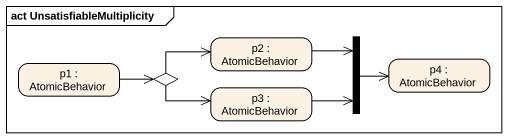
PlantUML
@startuml
mainframe act UnsatisfiableMultiplicity
hide empty description
state "p1 : AtomicBehavior" as p1
state "p2 : AtomicBehavior" as p2
state fork1 <<join>>
state "p4 : AtomicBehavior" as p4
state choice1 <<choice>>
state "p3 : AtomicBehavior" as p3
p1 -right-> choice1
p2 -right-> fork1
fork1 -right-> p4
choice1 -right-> p2
choice1 -right-> p3
p3 -right-> fork1
@enduml
